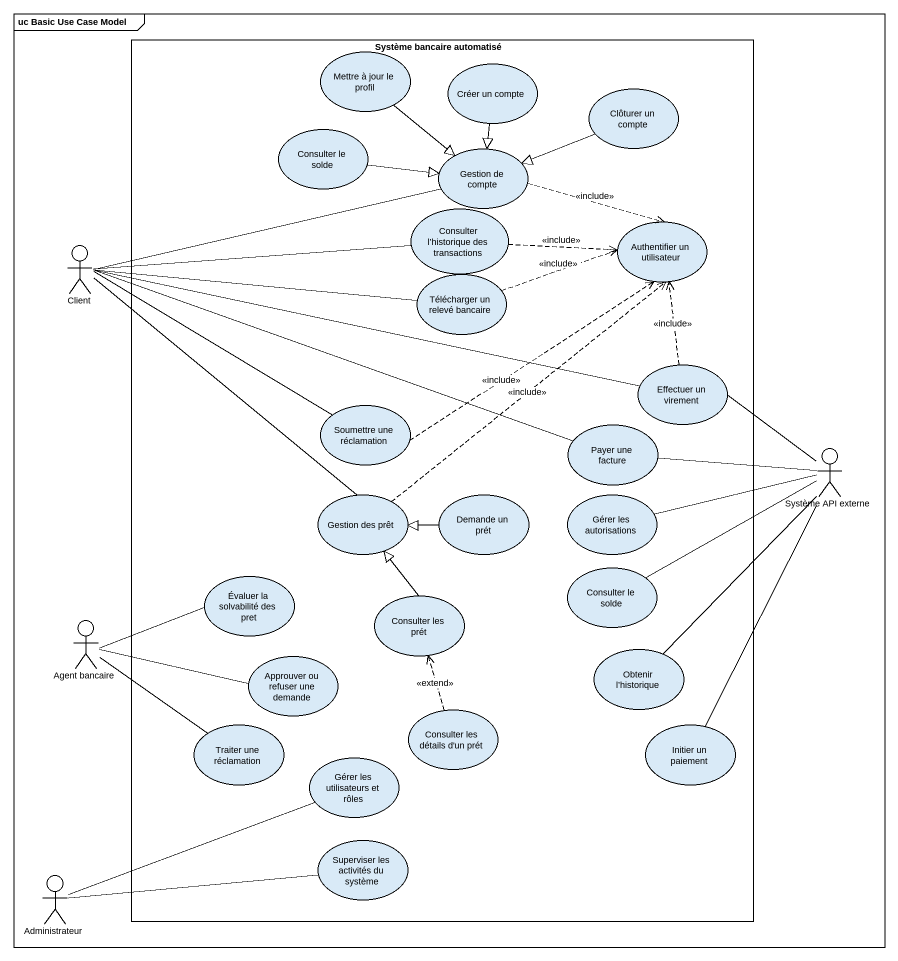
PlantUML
@startuml
mainframe uc Basic Use Case Model
rectangle "Système bancaire automatisé" as Système_bancaire_automatisé {
  usecase "Mettre à jour le profil" as Mettre_à_jour_le_profil
  usecase "Créer un compte" as Créer_un_compte
  usecase "Clôturer un compte" as Clôturer_un_compte
  usecase "Consulter le solde" as Consulter_le_solde
  usecase "Gestion de compte" as Gestion_de_compte
  usecase "Consulter l’historique des transactions" as Consulter_l_historique_des
  usecase "Authentifier un utilisateur" as Authentifier_un_utilisateur
  usecase "Télécharger un relevé bancaire" as Télécharger_un_relevé
  usecase "Effectuer un virement" as Effectuer_un_virement
  usecase "Soumettre une réclamation" as Soumettre_une_réclamation
  usecase "Payer une facture" as Payer_une_facture
  usecase "Gestion des prêt" as Gestion_des_prêt
  usecase "Demande un prét" as Demande_un_prét
  usecase "Gérer les autorisations" as Gérer_les_autorisations
  usecase "Évaluer la solvabilité des pret" as Évaluer_la_solvabilité_des
  usecase "Consulter le solde" as Consulter_le_solde_2
  usecase "Consulter les prét" as Consulter_les_prét
  usecase "Approuver ou refuser une demande" as Approuver_ou_refuser_une
  usecase "Obtenir l’historique" as Obtenir_l_historique
  usecase "Traiter une réclamation" as Traiter_une_réclamation
  usecase "Consulter les détails d'un prét" as Consulter_les_détails_d_un
  usecase "Initier un paiement" as Initier_un_paiement
  usecase "Gérer les utilisateurs et rôles" as Gérer_les_utilisateurs_et
  usecase "Superviser les activités du système" as Superviser_les_activités_du
}
actor Client
actor "Système API externe" as Système_API_externe
actor "Agent bancaire" as Agent_bancaire
actor Administrateur
Mettre_à_jour_le_profil --|> Gestion_de_compte
Créer_un_compte --|> Gestion_de_compte
Clôturer_un_compte -left-|> Gestion_de_compte
Consulter_le_solde -right-|> Gestion_de_compte
Gestion_de_compte .right.> Authentifier_un_utilisateur : <<include>>
Consulter_l_historique_des .right.> Authentifier_un_utilisateur : <<include>>
Client -right- Gestion_de_compte
Client -right- Consulter_l_historique_des
Client -right- Télécharger_un_relevé
Client -right- Effectuer_un_virement
Client -right- Soumettre_une_réclamation
Client -right- Payer_une_facture
Client -- Gestion_des_prêt
Télécharger_un_relevé .right.> Authentifier_un_utilisateur : <<include>>
Effectuer_un_virement .up.> Authentifier_un_utilisateur : <<include>>
Soumettre_une_réclamation .up.> Authentifier_un_utilisateur : <<include>>
Système_API_externe -up- Effectuer_un_virement
Système_API_externe -left- Payer_une_facture
Système_API_externe -left- Gérer_les_autorisations
Système_API_externe -left- Consulter_le_solde_2
Système_API_externe -- Obtenir_l_historique
Système_API_externe -- Initier_un_paiement
Gestion_des_prêt .up.> Authentifier_un_utilisateur : <<include>>
Demande_un_prét -left-|> Gestion_des_prêt
Agent_bancaire -right- Évaluer_la_solvabilité_des
Agent_bancaire -right- Approuver_ou_refuser_une
Agent_bancaire -- Traiter_une_réclamation
Consulter_les_prét -up-|> Gestion_des_prêt
Consulter_les_détails_d_un .up.> Consulter_les_prét : <<extend>>
Administrateur -right- Gérer_les_utilisateurs_et
Administrateur -right- Superviser_les_activités_du
@enduml
